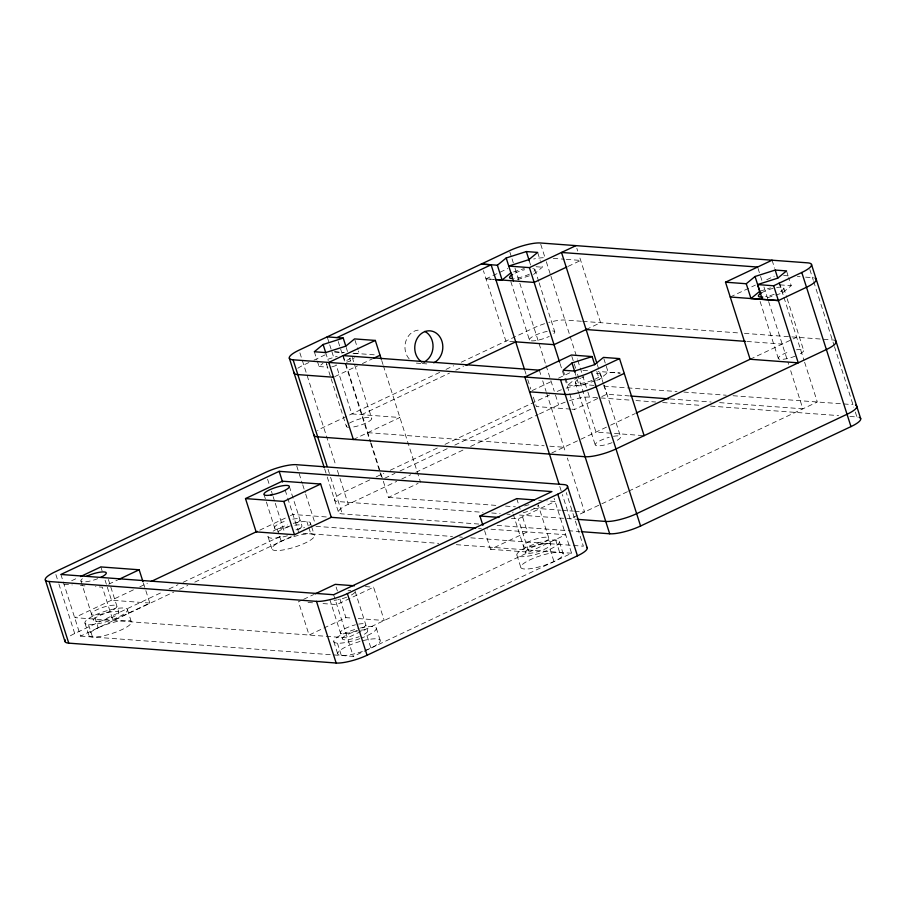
<?xml version="1.0" encoding="UTF-8"?>
<svg xmlns="http://www.w3.org/2000/svg" width="906" height="906" viewBox="0 0 906 906"><rect width="100%" height="100%" fill="white"/><g stroke="black" fill="none" stroke-linecap="round" stroke-linejoin="round"><path stroke-width="0.68" stroke-dasharray="4.53 3.4" d="M317.327 361.154L319.037 366.534L322.944 363.306M346.466 362.241L350.497 360.962L354.405 357.734M775.729 295.096L782.433 292.955L791.232 285.696L788.65 277.632M533.543 274.461L542.354 267.213L540.644 261.823M565.763 378.3L567.915 385.027L576.726 377.768M596.669 380.316L599.353 379.467L608.164 372.207L620.236 373.091L598.119 371.449M308.878 362.547L303.759 364.959A23.284 5.391 -17.7 0 0 297.666 368.357M313.986 360.124L325.503 354.688M494.268 279.456L486.024 278.844L507.768 268.572M334.733 376.647L357.383 365.945M362.411 363.566L372.479 358.81M568.119 266.375L580.701 260.43L565.616 259.309M439.67 372.4L323.623 427.224A23.284 5.391 -17.7 0 0 317.53 430.622M446.024 369.388L453.691 365.764M461.313 362.174L534.03 327.813A23.284 5.391 -17.7 0 1 544.902 323.589M361.573 414.654L449.467 373.125M455.831 370.124L463.476 366.511M353.351 439.501L399.897 417.507L351.766 413.929L336.081 364.767M586.103 329.524L600.565 322.683L579.364 256.262M71.653 580.735L77.995 577.734M108.709 584.177L117.599 579.976M532.082 390.622L553.475 380.52M558.504 378.142L569.829 372.785M730.247 296.998L755.4 285.107M766.725 279.75L774.279 276.183M133.375 589.874L74.654 617.62L347.406 637.892L565.695 534.744L486.964 528.9M139.762 586.862L147.418 583.238M259.75 530.157L289.139 516.273M290.396 515.684L292.944 514.472L327.168 517.02M369.784 479.897L344.28 491.958A23.284 5.391 -17.7 0 0 338.357 501.584L483.023 512.332M376.16 476.884L383.816 473.272M390.192 470.259L438.651 447.371M445.027 444.359L549.58 394.948M384.778 478.187L394.959 473.374M400.056 470.961L447.19 448.697M454.835 445.084L532.535 408.368M70.362 635.808A23.284 5.391 -17.7 0 1 74.7 633.52L162.684 591.946M169.06 588.934L177.984 584.721M183.091 582.309L281.268 535.91M478.798 524.053L342.287 513.906A23.284 5.391 -17.7 0 1 348.221 504.28L396.681 481.392M401.777 478.98L410.701 474.755M415.797 472.354L464.257 449.455M470.633 446.443L538.221 414.506M539.489 413.906L558.617 404.869A23.284 5.391 -17.7 0 1 565.672 401.947M143.431 583.102L149.807 603.068L112.978 620.463L102.355 587.179L95.515 586.669M60.883 574.461L80.555 636.114L173.748 592.082M179.535 589.342L187.791 585.446M194.79 582.139L291.302 536.545M383.306 481.211L388.47 497.394L418.085 483.396M571.946 409.206L574.676 409.41L600.587 397.168M601.822 396.579L606.76 394.257L629.33 395.933M551.856 452.932L580.021 439.625M580.893 439.217L609.33 425.775M610.61 425.174L634.823 413.736M750.111 359.252L796.657 337.259M302.264 599.953L298.448 601.754L309.071 635.038L345.899 617.643L352.74 618.152M303.533 599.353L313.691 594.551M358.21 618.56L384.223 620.497L373.6 587.201L336.783 604.596L320.35 603.385M511.403 518.345L518.243 518.855L555.072 501.46L546.862 500.848M484.597 530.656L490.542 549.296L527.371 531.901L521.845 514.585M627.439 491.709L570.101 518.798L562.354 494.529M628.719 491.109L817.325 401.992L804.403 361.539M80.555 636.114L353.306 656.386L571.595 553.238L554.064 498.3M513.6 271.925L524.336 268.504M517.451 279.592L529.523 275.752M327.836 359.286L337.225 356.285M331.709 366.941L338.414 364.812M759.772 291.279L770.508 287.859M767.676 297.655L774.381 295.526M567.915 385.027L579.228 385.877L595.321 380.747M779.896 284.858L791.232 285.696M486.012 278.844L494.064 279.433M353 353.238L359.286 353.702L358.436 351.018M319.037 366.534L327.847 367.19M553.272 258.391L564.245 259.207M783.645 275.515L790.508 276.013M797.359 276.523L800.1 276.726M805.593 277.134L812.444 277.644A23.284 5.391 -17.7 0 1 813.916 277.848M536.069 266.738L542.354 267.213M581.369 321.256L564.914 320.033A23.284 5.391 -17.7 0 0 548.776 322.434M582.739 321.358L739.081 332.978M744.46 333.385L832.32 339.909A23.284 5.391 -17.7 0 1 833.792 340.112M746.929 341.471L782.195 344.099M514.291 341.732L505.888 341.109L483.419 270.69M334.642 351.868L344.269 352.581M353.895 353.306L374.529 354.835M582.988 370.328L588.56 370.747M334.574 351.868L343.94 352.57M420.882 363.465L416.669 363.147A16.625 14.02 -85.7 0 1 414.302 362.491M422.275 363.566L426.477 363.872A16.625 14.02 -85.7 0 0 430.146 363.918M594.019 385.39L585.57 384.767A23.284 5.391 -17.7 0 0 565.559 388.312M603.838 386.126L677.054 391.562M683.894 392.072L726.306 395.231M733.045 395.729L852.976 404.642M670.247 398.968L711.153 402.015M719.624 402.638L802.852 408.821L790.372 369.716M569.5 400.645A23.284 5.391 -17.7 0 1 589.512 397.1L630.327 400.135M635.955 400.554L655.661 402.015M662.694 402.536L702.093 405.469M710.542 406.092L838.616 415.605M849.873 416.443L856.906 416.975A23.284 5.391 -17.7 0 1 858.378 417.168M570.576 409.104L536.352 406.556L532.479 394.427M642.739 435.56L595.989 432.083L576.963 372.468M367.813 432.66L544.155 445.775M549.795 446.194L563.906 447.236M538.64 500.237L541.38 500.44M388.47 497.394L497.1 505.469M505.559 506.092L515.435 506.828M533.781 508.198L560.576 510.18M561.992 510.293L573.283 511.131M574.687 511.233L584.563 511.969L567.349 458.028M491.754 512.977L500.203 513.611M506.896 514.11L510.055 514.336M519.534 515.05L575.582 519.206M497.1 525.412L580.134 531.584M478.527 528.266L481.335 528.481M315.99 526.329L452.502 536.477M459.535 537.009L462.354 537.213M470.803 537.836L572.128 545.367M573.532 545.48L583.385 546.205L566.284 492.604M303.068 533.283L438.742 543.362M456.307 544.676L571.595 553.238M490.542 549.296L528.878 552.15L518.243 518.855M365.39 586.59L373.6 587.201M64.032 584.325L72.242 584.936M80.453 585.548L85.934 585.956M308.029 602.467L314.88 602.977M149.807 603.068L111.472 600.225L106.806 585.57M809.873 269.58L813.294 280.294M813.713 281.619L834.041 345.311M834.471 346.658L853.758 407.111M855.332 412.037L856.906 416.975M786.51 270.905L788.231 276.285M783.769 288.074L786.736 297.349M787.155 298.674L803.645 350.339M772.071 260.203L774.641 268.278M779.273 282.785L783.554 296.194M783.939 297.406L803.973 360.192M779.001 282.196L782.433 292.955M758.028 268.369L760.145 275.005M760.576 276.341L761.844 280.328M763.962 286.964L768.209 300.248M768.628 301.585L788.65 364.325M760.111 301.46L778.288 358.414M576.828 248.289L577.7 251.007M603.872 358.753L608.164 372.207M600.701 374.574L602.399 379.874M604.087 385.175L620.576 436.839M597.292 364.586L603.317 383.465M603.747 384.812L606.76 394.257M596.771 371.392L599.353 379.467M540.757 244.326L545.05 257.78A23.284 5.391 -17.7 0 0 533.645 259.014M546.318 261.755L550.542 274.994M550.961 276.319L569.648 334.869M570.078 336.217L577.394 359.15M577.824 360.497L587.541 390.928M587.937 392.162L589.512 397.1M571.833 356.364L576.125 369.818M537.643 252.412L540.214 260.486M574.506 371.075L579.228 385.877M575.355 382.66L578.741 393.249M579.16 394.574L595.219 444.914M534.914 269.58L538.719 281.506M539.138 282.831L554.789 331.845M529.331 260.985L530.542 265.05M563.192 370.237L565.333 376.953M560.044 363.555L574.676 409.41M509.863 252.095L511.584 257.474M512.015 258.822L513.294 262.853M515.004 268.199L545.65 364.223M546.08 365.571L554.257 391.188M555.469 395.005L558.617 404.869M539.319 370.18L541.007 375.492M542.705 380.814L546.103 391.437M546.522 392.762L565.627 452.638M510.837 281.63L529.432 339.92A13.307 3.08 -17.7 0 0 549.24 336.409M524.733 370.146L526.024 374.201M527.745 379.591L530.757 389.036M559.772 486.443L561.924 493.181M559.33 541.584A22.276 5.164 -17.7 0 1 528.821 556.001A22.276 5.164 -17.7 0 1 526.171 547.462A22.276 5.164 -17.7 0 1 559.33 541.584L563.26 553.917A22.276 5.164 -17.7 0 1 532.762 568.322A22.276 5.164 -17.7 0 1 530.101 559.783A22.276 5.164 -17.7 0 1 563.26 553.917M555.718 540.021L559.648 552.354M550.78 544.302A13.307 3.08 -17.7 0 0 530.973 547.813A13.307 3.08 -17.7 0 0 532.558 552.92A13.307 3.08 -17.7 0 0 550.78 544.302L538.175 504.857A13.307 3.08 -17.7 0 1 523.102 512.785M550.044 549.229L553.974 561.561M516.737 498.606L520.146 509.263M513.249 514.268L525.435 552.388M516.884 555.106L520.825 567.439M381.72 360.543L382.989 364.518M383.408 365.843L420.554 482.23M354.993 340.248L358.006 349.671M352.264 357.406L371.72 418.346M346.239 347.485L347.485 351.539M349.637 358.266L350.497 360.962M343.227 355.605L345.345 362.253M345.764 363.578L370.826 442.105M371.256 443.453L382.876 479.863M338.255 341.585L370.18 441.63M370.611 442.977L379.648 471.301M380.078 472.649L381.369 476.692M327.598 338.198L329.32 343.589M329.716 344.835L331.845 351.483M331.89 351.664L334.008 358.289M325.65 352.581L328.221 360.645M326.5 364.155L330.724 377.406M331.143 378.731L346.364 426.42M314.314 351.743L316.896 359.807M299.897 352.853L335.673 464.982M337.394 470.373L339.546 477.122M339.976 478.47L348.221 504.28M328.029 469.217L330.18 475.956M330.611 477.303L342.287 513.906M376.273 628.073L380.214 640.406M324.676 468.934L326.828 475.673M327.259 477.02L338.516 512.275M355.129 591.346L367.723 630.803M366.987 635.729L370.928 648.062M336.126 587.02L337.394 591.018M339.943 599.002L345.899 617.643M296.738 466.024L302.298 483.453M302.729 484.789L305.299 492.83M305.718 494.166L314.699 522.309M333.635 594.732L353.306 656.386M310.464 523.09L311.256 525.559M311.653 526.782L314.405 535.412M306.862 521.528L308.436 526.465M308.821 527.688L310.792 533.861M329.784 599.432L342.366 638.877A13.307 3.08 -17.7 0 0 359.206 636.635M289.32 486.363L301.913 525.82M337.428 643.169L341.358 655.491M333.816 641.607L337.745 653.939M285.164 490.089L287.417 497.168M287.723 498.13L298.844 532.966M267.564 479.161L269.275 484.517M271.415 491.222L272.695 495.242M273.125 496.579L274.835 501.947M275.265 503.283L284.677 532.762M277.293 528.968L281.222 541.301M263.974 494.438L275.775 531.426M268.006 536.624L271.936 548.945M127.418 609.579L131.359 621.912A22.288 5.164 -17.7 0 1 100.838 636.329A22.288 5.164 -17.7 0 1 98.176 627.79L94.247 615.457A22.288 5.164 -17.7 0 1 127.418 609.579A22.288 5.164 -17.7 0 1 96.897 623.996A22.288 5.164 -17.7 0 1 94.247 615.457M108.392 579.512L118.867 612.309A13.307 3.08 -17.7 0 1 100.645 620.916A13.307 3.08 -17.7 0 1 99.06 615.82A13.307 3.08 -17.7 0 1 118.867 612.309M100.849 566.93L102.129 570.927M105.096 580.248L106.376 584.245M80.917 580.927L93.511 620.384M88.562 624.676L92.503 636.997M84.96 623.113L88.89 635.446M55.878 574.551L58.448 582.592M58.867 583.94L74.7 633.52M358.629 624.109A13.307 3.08 -17.7 0 1 362.694 627.903M357.247 630.474A13.307 3.08 -17.7 0 1 340.407 632.716A13.307 3.08 -17.7 0 1 355.48 624.789M354.937 592.252A13.307 3.08 -17.7 0 1 349.58 595.922M346.624 597.19A13.307 3.08 -17.7 0 1 337.927 599.761M336.907 599.953A13.307 3.08 -17.7 0 1 334.144 600.327M348.006 590.814A13.307 3.08 -17.7 0 1 350.769 590.452M97.757 578.685A13.307 3.08 -17.7 0 1 83.08 581.867A13.307 3.08 -17.7 0 1 83.986 577.666M512.83 512.932A13.307 3.08 -17.7 0 1 513.023 512.037M524.585 505.956A13.307 3.08 -17.7 0 1 531.052 504.325M292.819 519.115A13.307 3.08 -17.7 0 1 294.405 524.223M290.373 525.888A13.307 3.08 -17.7 0 1 274.722 527.971A13.307 3.08 -17.7 0 1 286.353 520.746M293.861 536.579A22.288 5.164 -17.7 0 1 311.63 539.33A22.288 5.164 -17.7 0 1 275.141 550.474A22.288 5.164 -17.7 0 1 291.641 537.258M98.176 627.79A22.288 5.164 -17.7 0 1 131.359 621.912M363 640.655A22.288 5.164 -17.7 0 1 375.56 645.582A22.288 5.164 -17.7 0 1 339.399 655.174A22.288 5.164 -17.7 0 1 360.792 641.244M360.418 627.994A22.288 5.164 -17.7 0 1 376.318 628.243A22.288 5.164 -17.7 0 1 362.026 637.858M359.886 638.651A22.288 5.164 -17.7 0 1 333.759 641.335A22.288 5.164 -17.7 0 1 359.059 628.322M360.588 630.27A13.307 3.08 -17.7 0 1 362.174 635.366M342.366 638.877A13.307 3.08 -17.7 0 1 357.44 630.95M293.25 523.34A22.288 5.164 -17.7 0 1 308.391 526.465M287.429 535.786A22.288 5.164 -17.7 0 1 268.335 535.118M273.136 531.154A22.288 5.164 -17.7 0 1 287.7 524.925M294.778 525.287A13.307 3.08 -17.7 0 1 296.364 530.384M277.802 531.879A13.307 3.08 -17.7 0 1 288.323 526.907M295.979 529.885A23.284 5.391 -17.7 0 1 304.586 527.564M349.433 423.159A13.307 3.08 -17.7 0 1 367.36 417.44A13.307 3.08 -17.7 0 1 368.651 421.607A13.307 3.08 -17.7 0 1 350.724 427.326M348.527 427.349A13.307 3.08 -17.7 0 1 346.556 425.526M350.611 358.096A13.307 3.08 -17.7 0 1 344.359 361.505M327.168 364.79A13.307 3.08 -17.7 0 1 326.692 363.261M409.15 358.844A16.625 14.02 -85.7 0 1 406.477 339.535A16.625 14.02 -85.7 0 1 421.301 330.237M557.19 391.415A23.284 5.391 -17.7 0 1 561.731 389.614M552.626 330.916A13.307 3.08 -17.7 0 1 553.543 333.861M529.432 339.92A13.307 3.08 -17.7 0 1 547.654 331.313M532.762 268.652A13.307 3.08 -17.7 0 1 533.679 271.596M529.376 274.156A13.307 3.08 -17.7 0 1 513.928 278.561M515.106 273.091A13.307 3.08 -17.7 0 1 524.642 269.728M796.51 349.807A13.307 3.08 -17.7 0 1 798.095 354.914M795.14 356.183A13.307 3.08 -17.7 0 1 778.526 358.765A13.307 3.08 -17.7 0 1 790.055 351.437M776.646 287.542A13.307 3.08 -17.7 0 1 778.231 292.649M774.2 294.314A13.307 3.08 -17.7 0 1 765.559 296.681M761.493 292.887A13.307 3.08 -17.7 0 1 773.498 288.221M613.441 436.307A13.307 3.08 -17.7 0 1 615.027 441.403M612.06 442.672A13.307 3.08 -17.7 0 1 595.276 445.039A13.307 3.08 -17.7 0 1 609.206 437.281M596.341 373.68A13.307 3.08 -17.7 0 1 595.163 379.15M592.196 380.418A13.307 3.08 -17.7 0 1 576.669 383.476A13.307 3.08 -17.7 0 1 580.905 378.085M581.845 377.655A13.307 3.08 -17.7 0 1 583.86 376.817M98.675 614.755A13.307 3.08 -17.7 0 0 116.897 606.137A13.307 3.08 -17.7 0 0 97.089 609.647A13.307 3.08 -17.7 0 0 98.675 614.755M530.588 546.76A13.307 3.08 -17.7 0 0 548.81 538.141A13.307 3.08 -17.7 0 0 529.002 541.652A13.307 3.08 -17.7 0 0 530.588 546.76"/><path stroke-width="1.36" d="M345.809 346.137L343.238 338.074L323.114 344.484L314.314 351.743L325.65 352.581L345.775 346.16L354.563 338.912L375.31 340.441L381.29 359.218M757.586 284.575L773.656 285.775L798.243 362.83L750.111 359.252L725.513 282.196L746.261 283.737L755.049 276.489L775.185 270.067L786.51 270.905L777.71 278.165L757.586 284.575L762.308 299.365L778.367 300.577L806.51 287.27A23.284 5.391 -17.7 0 0 815.049 278.187M746.261 283.737L750.983 298.538L759.772 291.279L755.049 276.489M524.302 368.799L491.109 264.779L481.301 264.042L497.383 265.231L506.194 257.984L526.329 251.562L537.643 252.412L528.821 259.671L508.696 266.081L529.421 267.621L575.978 245.628M495.401 279.535L502.105 280.033L510.916 272.774M594.698 364.631L592.128 356.568L572.003 362.978L563.192 370.237L574.506 371.075L594.63 364.665L603.441 357.406L619.534 358.595L644.121 435.661M336.975 337.598L491.109 264.779M375.31 340.441L328.753 362.445L353.351 439.501M373.736 358.221L380.033 355.243M566.862 266.964L534.144 282.423L495.65 279.558M466.024 365.311L515.695 341.834M279.173 471.324L60.883 574.461L333.635 594.732L551.924 491.596L279.173 471.324L282.593 482.049M586.737 329.229L554.019 344.676L515.514 341.822M80.532 576.533L100.849 566.93L139.173 569.783L143.001 581.765M245.503 498.583L282.321 481.188L320.645 484.031L331.279 517.326L294.45 534.721L256.126 531.879L245.503 498.583L283.827 501.437L320.645 484.031M725.513 282.196L772.071 260.203M118.867 579.376L139.173 569.783M327.168 466.522L293.102 359.795L560.497 379.671A23.284 5.391 -17.7 0 0 591.392 371.89L619.534 358.595M773.656 285.775L801.787 272.48A23.284 5.391 -17.7 0 0 807.722 262.853L540.327 242.978A23.284 5.391 -17.7 0 0 509.432 250.747L299.037 350.169A23.284 5.391 -17.7 0 0 293.102 359.795M151.245 581.426L257.202 531.369M624.257 373.397L596.114 386.692A23.284 5.391 -17.7 0 1 565.219 394.461L529.568 391.811M636.091 413.125L750.791 358.935M314.96 593.951L335.265 584.359L354.439 585.774M482.898 525.333L479.92 516.012L516.737 498.606L534.54 499.931M49.094 581.505L316.488 601.369A23.284 5.391 -17.7 0 0 347.383 593.6L557.779 494.189A23.284 5.391 -17.7 0 0 563.713 484.563L296.319 464.687A23.284 5.391 -17.7 0 0 265.424 472.456L55.028 571.879A23.284 5.391 -17.7 0 0 49.094 581.505L68.765 643.147L336.16 663.022A23.284 5.391 -17.7 0 0 367.055 655.253L577.45 555.831A23.284 5.391 -17.7 0 0 586.76 547.224M581.539 531.686L609.681 533.781A23.284 5.391 -17.7 0 0 640.576 526.012L850.972 426.601A23.284 5.391 -17.7 0 0 859.511 417.507M750.983 298.538L762.308 299.365M757.609 267.044L561.516 252.468L596.861 363.238M730.236 296.998L778.379 300.565M586.103 329.524L745.513 341.369M327.179 336.873L343.238 338.074M592.128 356.568L571.403 355.016L524.846 377.021L558.911 483.736M343.227 355.605L539.319 370.18M630.746 396.035L668.832 398.867M333.476 377.236L297.825 374.586A23.284 5.391 -17.7 0 1 294.031 372.23M576.952 519.308L605.752 521.448A23.284 5.391 -17.7 0 0 636.635 513.679L847.042 414.269A23.284 5.391 -17.7 0 0 855.581 405.175M479.92 516.012L499.081 517.428M330.905 517.303L475.718 528.062M811.493 264.484L860.677 418.595M801.787 272.48L850.972 426.601M775.185 270.067L777.756 278.142M591.392 371.89L640.576 526.012M572.003 362.978L575.004 372.389M526.329 251.562L529.331 260.985M529.421 267.621L559.614 362.207M560.497 379.671L609.681 533.781M506.194 257.984L513.419 280.871M497.383 265.231L502.105 280.033M567.484 486.194L587.156 547.836M557.779 494.189L577.45 555.831M323.114 344.484L325.684 352.559M289.331 358.164L324.246 467.587M347.383 593.6L367.055 655.253M316.488 601.369L336.16 663.022M283.827 501.437L294.45 534.721M45.323 579.874L64.994 641.516M86.466 576.363A13.307 3.08 -17.7 0 1 104.111 571.924A13.307 3.08 -17.7 0 1 100.725 577.416M68.765 643.147A23.284 5.391 -17.7 0 1 65.334 639.942M313.906 434.484A23.284 5.391 -17.7 0 0 317.7 436.851L585.095 456.726A23.284 5.391 -17.7 0 0 615.978 448.957L826.385 349.535A23.284 5.391 -17.7 0 0 834.913 340.452M424.812 331.403A16.625 14.02 -85.7 0 1 433.023 346.851A16.625 14.02 -85.7 0 1 423.906 362.106M421.89 362.094A16.625 14.02 -85.7 0 1 418.493 336.443A16.625 14.02 -85.7 0 1 440.452 337.825A16.625 14.02 -85.7 0 1 433.714 362.83M511.72 278.595A13.307 3.08 -17.7 0 1 512.626 274.393M762.784 297.055A13.307 3.08 -17.7 0 1 761.493 292.887M271.098 494.97A13.307 3.08 -17.7 0 0 289.32 486.363A13.307 3.08 -17.7 0 0 269.512 489.874A13.307 3.08 -17.7 0 0 271.098 494.97"/></g></svg>
